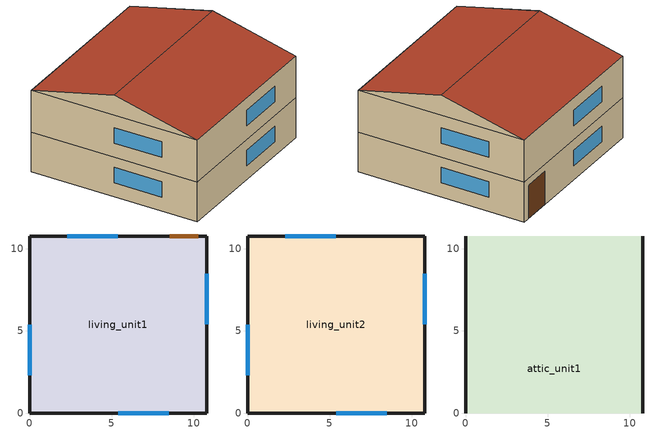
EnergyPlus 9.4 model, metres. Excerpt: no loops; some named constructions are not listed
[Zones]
living_unit1
 floor ground (Interior Floor): 0,0 0,10.77 10.77,10.77 10.77,0 z0.12
 wall outside (Exterior Wall): 0,0 10.77,0 10.77,10.77 0,10.77 0,0 z0.12:2.7
 window (Exterior Window): 5.4,0 8.46,0 / 5.37,10.77 2.31,10.77 / 10.77,5.4 10.77,8.46 / 0,5.37 0,2.31 z1.04:2.04
 door (Exterior Door): 10.27,10.77 8.53,10.77 z0.12:2.26
 ceiling adiabatic (Interior Ceiling): 0,10.77 0,0 10.77,0 10.77,10.77 z2.7
living_unit2
 floor adiabatic (Interior Floor): 0,0 0,10.77 10.77,10.77 10.77,0 z2.7
 wall outside (Exterior Wall): 0,0 10.77,0 10.77,10.77 0,10.77 0,0 z2.7:5.4
 window (Exterior Window): 5.4,0 8.46,0 / 5.37,10.77 2.31,10.77 / 10.77,5.4 10.77,8.46 / 0,5.37 0,2.31 z3.61:4.61
 ceiling to attic_unit1 (attic floor): 0,0 10.77,0 10.77,10.77 0,10.77 z5.4
attic_unit1
 wall outside (Gable_end): 10.77,0,5.4 10.77,10.77,5.4 10.77,5.39,6.7; 0,10.77,5.4 0,0,5.4 0,5.39,6.7
 roof outside (Exterior Roof): 0,0,5.4 10.77,0,5.4 10.77,5.39,6.7 0,5.39,6.7; 10.77,10.77,5.4 0,10.77,5.4 0,5.39,6.7 10.77,5.39,6.7
[Schedule:Day:List]
Week1Day4CooktopSch; Week10Day3CooktopSch; Week33Day6CooktopSch: No, 15, 0, 0, 0, 0, 0, 0, 0, 0, 0, 0, 0, 0, 0, 0, 0, 0, 0, 0, 0, 0, 0, 0, 0, 0, 0, 0, 1, 0, 0, 0, 0, 0, 0, 0, 0, 0, 0, 0, 0, 0, 0, 0, 0, 0, 0, 0, 0, 0, 0, 0, 0, 0, 0, 0, 0, 0, 0, 0, 0, 0, 0, 0, 0, 0, 0, 0, 0, 0, 0, 0, 0, 0, 0, 0, 0, 0, 0, 0, 0, 0, 0, 0, 0, 0, 0, 0, 0, 0, 0, 0, 0, 0, 0, 0, 0, 0
Week1Day5CooktopSch: No, 15, 0, 0, 0, 0, 0, 0, 0, 0, 0, 0, 0, 0, 0, 0, 0, 0, 0, 0, 0, 0, 0, 0, 0, 0, 0, 0, 0, 0, 0, 0, 0, 0, 1, 0, 0, 0, 0, 0, 0, 0, 0, 0, 0, 0, 0, 0, 0, 0, 0, 0, 0, 0, 0, 0, 0, 0, 0, 0, 0, 0, 0, 0, 0, 0, 0, 0, 0, 0, 0, 0, 0, 0, 0, 0, 0, 0, 0, 0, 0, 0, 0, 0, 0, 0, 0, 0, 0, 0, 0, 0, 0, 0, 0, 0, 0, 0
Week1Day6CooktopSch: No, 15, 0, 0, 0, 0, 0, 0, 0, 0, 0, 0, 0, 0, 0, 0, 0, 0, 0, 0, 0, 0, 0, 0, 0, 0, 0, 0, 0, 0, 0, 0, 1, 0, 0, 0, 1, 0, 0, 0, 0, 0, 0, 0, 0, 0, 0, 0, 0, 0, 0, 0, 0, 0, 0, 0, 0, 0, 0, 0, 0, 0, 0, 0, 0, 0, 0, 0, 0, 0, 0, 0, 0, 0, 0, 0, 0, 0, 0, 1, 1, 0, 0, 0, 0, 0, 0, 0, 0, 0, 0, 0, 0, 0, 0, 0, 0, 0
Week2Day1CooktopSch; Week24Day5CooktopSch: No, 15, 0, 0, 0, 0, 0, 0, 0, 0, 0, 0, 0, 0, 0, 0, 0, 0, 0, 0, 0, 0, 0, 0, 0, 0, 0, 0, 0, 0, 0, 0, 0, 0, 0, 0, 0, 0, 0, 0, 0, 0, 0, 0, 0, 0, 0, 0, 0, 0, 0, 0, 0, 0, 0, 0, 0, 0, 0, 0, 1, 0, 0, 0, 0, 0, 0, 0, 0, 0, 0, 0, 0, 0, 0, 0, 0, 0, 0, 0, 0, 0, 0, 0, 0, 0, 0, 0, 0, 0, 0, 0, 0, 0, 0, 0, 0, 0
Week2Day2CooktopSch; Week18Day4CooktopSch; Week20Day2CooktopSch; Week24Day2CooktopSch; Week35Day2CooktopSch: No, 15, 0, 0, 0, 0, 0, 0, 0, 0, 0, 0, 0, 0, 0, 0, 0, 0, 0, 0, 0, 0, 0, 0, 0, 0, 0, 0, 0, 0, 1, 0, 0, 0, 0, 0, 0, 0, 0, 0, 0, 0, 0, 0, 0, 0, 0, 0, 0, 0, 0, 0, 0, 0, 0, 0, 0, 0, 0, 0, 0, 0, 0, 0, 0, 0, 0, 0, 0, 0, 0, 0, 0, 0, 0, 0, 0, 0, 0, 0, 0, 0, 0, 0, 0, 0, 0, 0, 0, 0, 0, 0, 0, 0, 0, 0, 0, 0
Week2Day3CooktopSch: No, 15, 0, 0, 0, 0, 0, 0, 0, 0, 0, 0, 0, 0, 0, 0, 0, 0, 0, 0, 0, 0, 0, 0, 0, 0, 0, 0, 0, 0, 0, 0, 0, 0, 0, 0, 0, 0, 0, 0, 0, 0, 0, 0, 0, 0, 0, 0, 0, 0, 0, 0, 0, 1, 0, 0, 0, 0, 0, 0, 0, 0, 0, 0, 0, 0, 0, 0, 0, 0, 0, 0, 0, 0, 0, 0, 0, 0, 0, 0, 0, 0, 0, 0, 0, 0, 0, 0, 0, 0, 0, 0, 0, 0, 0, 0, 0, 0
Week2Day4CooktopSch: No, 15, 0, 0, 0, 0, 0, 0, 0, 0, 0, 0, 0, 0, 0, 0, 0, 0, 0, 0, 0, 0, 0, 0, 0, 0, 0, 0, 0, 0, 0, 0, 0, 0, 0, 0, 0, 0, 0, 0, 0, 0, 0, 0, 0, 0, 0, 0, 0, 0, 0, 0, 1, 0, 0, 0, 0, 0, 0, 0, 0, 0, 0, 0, 0, 0, 0, 0, 1, 0, 1, 1, 0, 0, 0, 0, 0, 0, 0, 0, 0, 0, 0, 0, 0, 0, 0, 0, 0, 0, 0, 0, 0, 0, 0, 0, 0, 0
Week2Day5CooktopSch: No, 15, 0, 0, 0, 0, 0, 0, 0, 0, 0, 0, 0, 0, 0, 0, 0, 0, 0, 0, 0, 0, 0, 0, 0, 0, 0, 0, 1, 0, 0, 0, 1, 0, 0, 0, 0, 0, 0, 0, 0, 0, 0, 0, 0, 0, 0, 0, 0, 0, 0, 0, 0, 0, 0, 0, 0, 0, 0, 0, 0, 0, 0, 0, 0, 0, 0, 0, 0, 0, 0, 0, 0, 0, 0, 0, 0, 0, 0, 0, 0, 0, 0, 0, 0, 0, 0, 0, 0, 0, 0, 0, 0, 0, 0, 0, 0, 0
Week3Day3CooktopSch; Week17Day3CooktopSch: No, 15, 0, 0, 0, 0, 0, 0, 0, 0, 0, 0, 0, 0, 0, 0, 0, 0, 0, 0, 0, 0, 0, 0, 0, 0, 0, 0, 0, 0, 0, 0, 0, 0, 0, 0, 0, 0, 0, 0, 0, 0, 0, 0, 0, 0, 0, 0, 0, 0, 0, 0, 0, 0, 0, 0, 0, 0, 0, 0, 0, 0, 0, 0, 0, 1, 0, 0, 0, 0, 0, 0, 0, 0, 0, 0, 0, 0, 0, 0, 0, 0, 0, 0, 0, 0, 0, 0, 0, 0, 0, 0, 0, 0, 0, 0, 0, 0
Week4Day1CooktopSch; Week7Day0CooktopSch; Week8Day3CooktopSch; Week15Day4CooktopSch; Week21Day0CooktopSch; Week23Day0CooktopSch: No, 15, 0, 0, 0, 0, 0, 0, 0, 0, 0, 0, 0, 0, 0, 0, 0, 0, 0, 0, 0, 0, 0, 0, 0, 0, 0, 0, 0, 0, 0, 0, 0, 0, 0, 0, 0, 0, 0, 0, 0, 0, 0, 0, 0, 0, 0, 0, 0, 0, 0, 0, 0, 0, 0, 0, 0, 0, 0, 0, 0, 0, 0, 0, 0, 0, 0, 0, 0, 0, 0, 0, 0, 0, 0, 0, 1, 1, 0, 0, 0, 0, 0, 0, 0, 0, 0, 0, 0, 0, 0, 0, 0, 0, 0, 0, 0, 0
Week4Day2CooktopSch; Week9Day6CooktopSch; Week26Day1CooktopSch: No, 15, 0, 0, 0, 0, 0, 0, 0, 0, 0, 0, 0, 0, 0, 0, 0, 0, 0, 0, 0, 0, 0, 0, 0, 0, 0, 0, 0, 0, 0, 0, 0, 0, 0, 0, 0, 0, 0, 0, 0, 0, 0, 0, 0, 0, 0, 0, 0, 0, 0, 0, 0, 0, 0, 0, 0, 0, 0, 0, 0, 0, 0, 0, 0, 0, 0, 0, 0, 0, 0, 0, 1, 1, 0, 0, 0, 0, 0, 0, 0, 0, 0, 0, 0, 0, 0, 0, 0, 0, 0, 0, 0, 0, 0, 0, 0, 0
Week4Day3CooktopSch: No, 15, 0, 0, 0, 0, 0, 0, 0, 0, 0, 0, 0, 0, 0, 0, 0, 0, 0, 0, 0, 0, 0, 0, 0, 0, 0, 0, 0, 0, 0, 0, 0, 0, 0, 0, 0, 0, 0, 0, 0, 0, 0, 0, 0, 0, 0, 0, 0, 0, 0, 0, 0, 0, 0, 0, 1, 0, 0, 0, 0, 0, 0, 0, 0, 0, 0, 0, 0, 0, 0, 0, 0, 0, 0, 0, 0, 0, 0, 0, 0, 0, 0, 0, 0, 0, 0, 0, 0, 0, 0, 0, 0, 0, 0, 0, 0, 0
Week4Day4CooktopSch: No, 15, 0, 0, 0, 0, 0, 0, 0, 0, 0, 0, 0, 0, 0, 0, 0, 0, 0, 0, 0, 0, 0, 0, 0, 0, 0, 0, 0, 0, 0, 0, 0, 0, 0, 0, 0, 0, 0, 0, 0, 0, 0, 0, 0, 0, 0, 0, 0, 0, 0, 0, 0, 1, 0, 0, 0, 0, 0, 0, 0, 0, 0, 0, 0, 0, 0, 0, 0, 0, 0, 0, 0, 0, 0, 0, 1, 1, 0, 0, 0, 0, 0, 0, 0, 0, 0, 0, 0, 0, 0, 0, 0, 0, 0, 0, 0, 0
Week4Day6CooktopSch: No, 15, 0, 0, 0, 0, 0, 0, 0, 0, 0, 0, 0, 0, 0, 0, 0, 0, 0, 0, 0, 0, 0, 0, 0, 0, 1, 0, 0, 0, 1, 0, 0, 0, 0, 0, 0, 0, 0, 0, 0, 0, 0, 0, 0, 0, 0, 0, 0, 0, 0, 0, 0, 0, 0, 0, 0, 0, 0, 0, 0, 0, 0, 0, 0, 0, 0, 0, 0, 0, 0, 0, 0, 0, 0, 0, 0, 0, 0, 0, 0, 0, 0, 0, 0, 0, 0, 0, 0, 0, 0, 0, 0, 0, 0, 0, 0, 0
Week5Day0CooktopSch; Week7Day3CooktopSch; Week12Day1CooktopSch; Week17Day0CooktopSch: No, 15, 0, 0, 0, 0, 0, 0, 0, 0, 0, 0, 0, 0, 0, 0, 0, 0, 0, 0, 0, 0, 0, 0, 0, 0, 0, 0, 0, 0, 0, 0, 0, 0, 0, 0, 0, 0, 0, 0, 0, 0, 0, 0, 0, 0, 0, 0, 0, 0, 0, 0, 0, 0, 0, 0, 0, 0, 0, 0, 0, 0, 0, 0, 0, 0, 0, 0, 0, 0, 1, 1, 0, 0, 0, 0, 0, 0, 0, 0, 0, 0, 0, 0, 0, 0, 0, 0, 0, 0, 0, 0, 0, 0, 0, 0, 0, 0
Week5Day1CooktopSch: No, 15, 1, 1, 0, 0, 0, 0, 0, 0, 0, 0, 0, 0, 0, 0, 0, 0, 0, 0, 0, 0, 0, 0, 0, 0, 0, 0, 0, 0, 0, 0, 0, 0, 0, 0, 0, 0, 0, 0, 0, 0, 0, 0, 0, 0, 0, 0, 0, 0, 0, 0, 0, 0, 0, 0, 0, 0, 0, 0, 0, 0, 0, 0, 0, 0, 1, 0, 0, 0, 0, 0, 0, 0, 0, 0, 0, 0, 0, 0, 0, 0, 0, 0, 0, 0, 0, 0, 0, 0, 0, 0, 0, 0, 0, 0, 0, 0
Week5Day2CooktopSch: No, 15, 0, 0, 0, 0, 0, 0, 0, 0, 0, 0, 0, 0, 0, 0, 0, 0, 0, 0, 0, 0, 0, 0, 0, 0, 0, 1, 0, 0, 0, 0, 0, 0, 0, 0, 0, 0, 0, 0, 0, 0, 0, 0, 0, 0, 0, 0, 0, 0, 0, 0, 1, 0, 0, 0, 0, 0, 0, 0, 0, 0, 0, 0, 0, 0, 0, 0, 0, 0, 0, 0, 0, 0, 0, 0, 0, 0, 1, 1, 0, 0, 0, 0, 0, 0, 0, 0, 0, 0, 0, 0, 0, 0, 0, 0, 0, 0
Week5Day3CooktopSch: No, 15, 0, 0, 0, 0, 0, 0, 0, 0, 0, 0, 0, 0, 0, 0, 0, 0, 0, 0, 0, 0, 0, 0, 0, 0, 0, 0, 0, 0, 0, 0, 0, 0, 0, 0, 0, 0, 0, 0, 0, 0, 0, 0, 0, 0, 0, 0, 0, 0, 0, 0, 0, 1, 0, 0, 1, 0, 0, 0, 0, 0, 0, 0, 0, 0, 1, 0, 0, 0, 0, 0, 0, 0, 0, 0, 0, 0, 1, 1, 0, 0, 0, 0, 0, 0, 0, 0, 0, 0, 0, 0, 0, 0, 0, 0, 0, 0
Week5Day4CooktopSch: No, 15, 0, 0, 0, 0, 0, 0, 0, 0, 0, 0, 0, 0, 0, 0, 0, 0, 0, 0, 0, 0, 0, 0, 0, 0, 0, 0, 0, 0, 1, 0, 0, 0, 0, 0, 0, 0, 0, 0, 0, 0, 0, 0, 0, 0, 0, 0, 0, 0, 0, 0, 0, 0, 0, 0, 0, 0, 0, 0, 0, 0, 0, 0, 1, 0, 0, 0, 0, 0, 0, 0, 0, 1, 1, 0, 0, 0, 0, 0, 0, 0, 0, 0, 0, 0, 0, 0, 0, 0, 0, 0, 0, 0, 0, 0, 0, 0
Week5Day5CooktopSch: No, 15, 0, 0, 0, 0, 0, 0, 0, 0, 0, 0, 0, 0, 0, 0, 0, 0, 0, 0, 0, 0, 0, 0, 0, 0, 0, 0, 0, 0, 0, 0, 0, 0, 0, 0, 0, 0, 0, 0, 0, 0, 0, 0, 0, 0, 0, 0, 0, 0, 0, 0, 0, 0, 0, 0, 0, 0, 0, 0, 0, 0, 0, 0, 0, 0, 1, 0, 0, 0, 0, 0, 1, 1, 0, 0, 0, 0, 0, 0, 0, 0, 0, 0, 0, 0, 0, 0, 0, 0, 0, 0, 0, 0, 0, 0, 0, 0
Week5Day6CooktopSch: No, 15, 0, 0, 0, 0, 0, 0, 0, 0, 0, 0, 0, 0, 0, 0, 0, 0, 0, 0, 0, 0, 0, 0, 0, 0, 0, 0, 0, 0, 0, 0, 0, 0, 0, 0, 1, 0, 0, 0, 0, 0, 0, 0, 0, 0, 0, 0, 0, 0, 0, 0, 0, 0, 0, 0, 0, 0, 0, 0, 0, 0, 0, 0, 0, 0, 0, 0, 0, 0, 0, 0, 1, 1, 0, 0, 0, 0, 0, 0, 0, 0, 0, 0, 0, 0, 0, 0, 0, 0, 0, 0, 0, 0, 0, 0, 0, 0
Week6Day1CooktopSch; Week30Day5CooktopSch: No, 15, 0, 0, 0, 0, 0, 0, 0, 0, 0, 0, 0, 0, 0, 0, 0, 0, 0, 0, 0, 0, 0, 0, 0, 0, 0, 0, 0, 0, 0, 0, 0, 0, 0, 0, 0, 0, 0, 0, 0, 0, 0, 0, 0, 1, 0, 0, 0, 0, 0, 0, 0, 0, 0, 0, 0, 0, 0, 0, 0, 0, 0, 0, 0, 0, 0, 0, 0, 0, 0, 0, 0, 0, 0, 0, 0, 0, 0, 0, 0, 0, 0, 0, 0, 0, 0, 0, 0, 0, 0, 0, 0, 0, 0, 0, 0, 0
Week6Day2CooktopSch: No, 15, 0, 0, 0, 0, 0, 0, 0, 0, 0, 0, 0, 0, 0, 0, 0, 0, 0, 0, 0, 0, 0, 0, 0, 0, 0, 1, 0, 0, 0, 0, 0, 0, 1, 0, 0, 0, 0, 0, 0, 0, 0, 0, 0, 0, 0, 0, 0, 0, 0, 0, 0, 0, 0, 0, 0, 0, 0, 0, 0, 0, 0, 0, 0, 0, 0, 0, 0, 0, 1, 1, 0, 0, 0, 0, 0, 0, 0, 0, 0, 0, 0, 0, 0, 0, 0, 0, 0, 0, 0, 0, 0, 0, 0, 0, 0, 0
Week6Day3CooktopSch; Week6Day6CooktopSch; Week17Day5CooktopSch; Week17Day6CooktopSch; Week33Day2CooktopSch: No, 15, 0, 0, 0, 0, 0, 0, 0, 0, 0, 0, 0, 0, 0, 0, 0, 0, 0, 0, 0, 0, 0, 0, 0, 0, 0, 0, 0, 0, 0, 0, 0, 0, 0, 0, 0, 0, 0, 0, 0, 0, 0, 0, 0, 0, 0, 0, 0, 0, 0, 0, 0, 0, 0, 0, 0, 0, 0, 0, 0, 0, 0, 0, 0, 0, 0, 0, 0, 1, 0, 0, 0, 0, 0, 0, 0, 0, 0, 0, 0, 0, 0, 0, 0, 0, 0, 0, 0, 0, 0, 0, 0, 0, 0, 0, 0, 0
Week6Day4CooktopSch: No, 15, 0, 0, 0, 0, 0, 0, 0, 0, 0, 0, 0, 0, 0, 0, 0, 0, 0, 0, 0, 0, 0, 0, 0, 0, 0, 0, 0, 0, 0, 0, 0, 0, 0, 0, 0, 0, 0, 0, 0, 0, 0, 0, 0, 0, 0, 0, 0, 0, 0, 0, 0, 0, 0, 0, 0, 0, 0, 0, 0, 0, 0, 0, 0, 0, 0, 0, 0, 0, 0, 0, 0, 0, 0, 0, 0, 0, 0, 0, 0, 0, 0, 0, 1, 1, 0, 0, 0, 0, 0, 0, 0, 0, 0, 0, 0, 0
Week7Day2CooktopSch: No, 15, 0, 0, 0, 0, 0, 0, 0, 0, 0, 0, 0, 0, 0, 0, 0, 0, 0, 0, 0, 0, 0, 0, 0, 0, 0, 0, 0, 0, 1, 0, 0, 0, 0, 0, 0, 0, 0, 0, 0, 0, 0, 0, 0, 0, 0, 0, 0, 0, 0, 0, 0, 0, 0, 0, 0, 0, 0, 0, 0, 0, 0, 0, 0, 0, 1, 0, 0, 0, 0, 0, 0, 0, 0, 1, 1, 0, 0, 0, 0, 0, 0, 0, 0, 0, 0, 0, 0, 0, 0, 0, 0, 0, 0, 0, 0, 0
Week7Day4CooktopSch: No, 15, 0, 0, 0, 0, 0, 0, 0, 0, 0, 0, 0, 0, 0, 0, 0, 0, 0, 0, 0, 0, 0, 0, 0, 0, 0, 0, 0, 0, 0, 0, 0, 0, 0, 0, 0, 0, 0, 0, 0, 0, 0, 0, 0, 0, 0, 0, 0, 0, 0, 0, 0, 1, 0, 0, 0, 0, 0, 0, 0, 0, 0, 0, 0, 0, 1, 0, 0, 0, 0, 0, 0, 0, 0, 0, 0, 0, 0, 0, 0, 0, 0, 0, 0, 0, 0, 0, 0, 0, 0, 0, 0, 0, 0, 0, 0, 0
Week8Day2CooktopSch; Week11Day0CooktopSch; Week15Day6CooktopSch; Week28Day1CooktopSch; Week31Day0CooktopSch: No, 15, 0, 0, 0, 0, 0, 0, 0, 0, 0, 0, 0, 0, 0, 0, 0, 0, 0, 0, 0, 0, 0, 0, 0, 0, 0, 0, 0, 0, 0, 0, 0, 0, 0, 0, 0, 0, 0, 0, 0, 0, 0, 0, 0, 0, 0, 0, 0, 0, 0, 0, 0, 0, 0, 0, 0, 0, 0, 0, 0, 0, 0, 0, 0, 0, 0, 0, 1, 0, 0, 0, 0, 0, 0, 0, 0, 0, 0, 0, 0, 0, 0, 0, 0, 0, 0, 0, 0, 0, 0, 0, 0, 0, 0, 0, 0, 0
Week8Day5CooktopSch: No, 15, 0, 0, 0, 0, 0, 0, 0, 0, 0, 0, 0, 0, 0, 0, 0, 0, 0, 0, 0, 0, 0, 0, 0, 0, 0, 1, 1, 0, 0, 0, 0, 0, 0, 0, 0, 0, 0, 0, 0, 0, 0, 0, 0, 1, 0, 0, 0, 0, 0, 0, 0, 0, 0, 0, 0, 0, 0, 0, 0, 0, 0, 0, 0, 0, 0, 0, 0, 0, 0, 0, 0, 0, 0, 0, 0, 0, 0, 0, 0, 0, 0, 0, 0, 0, 0, 0, 0, 0, 0, 0, 0, 0, 0, 0, 0, 0
Week9Day2CooktopSch; Week21Day1CooktopSch; Week32Day1CooktopSch: No, 15, 0, 0, 0, 0, 0, 0, 0, 0, 0, 0, 0, 0, 0, 0, 0, 0, 0, 0, 0, 0, 0, 0, 0, 0, 0, 0, 0, 0, 0, 0, 0, 0, 0, 0, 0, 0, 0, 0, 0, 0, 0, 0, 0, 0, 0, 0, 0, 0, 0, 0, 1, 0, 0, 0, 0, 0, 0, 0, 0, 0, 0, 0, 0, 0, 0, 0, 0, 0, 0, 0, 0, 0, 0, 0, 0, 0, 0, 0, 0, 0, 0, 0, 0, 0, 0, 0, 0, 0, 0, 0, 0, 0, 0, 0, 0, 0
Week9Day5CooktopSch; Week32Day5CooktopSch: No, 15, 0, 0, 0, 0, 0, 0, 0, 0, 0, 0, 0, 0, 0, 0, 0, 0, 0, 0, 0, 0, 0, 0, 0, 0, 0, 0, 0, 0, 0, 0, 0, 0, 0, 0, 0, 0, 0, 0, 0, 0, 0, 0, 0, 0, 0, 1, 0, 0, 0, 0, 0, 0, 0, 0, 0, 0, 0, 0, 0, 0, 0, 0, 0, 0, 0, 0, 0, 0, 0, 0, 0, 0, 0, 0, 0, 0, 0, 0, 0, 0, 0, 0, 0, 0, 0, 0, 0, 0, 0, 0, 0, 0, 0, 0, 0, 0
Week10Day0CooktopSch: No, 15, 0, 0, 0, 0, 0, 0, 0, 0, 0, 0, 0, 0, 0, 0, 0, 0, 0, 0, 0, 0, 0, 0, 0, 0, 1, 0, 0, 0, 0, 0, 0, 0, 0, 0, 0, 0, 0, 0, 0, 0, 0, 0, 0, 0, 0, 0, 0, 0, 0, 1, 0, 0, 0, 0, 0, 0, 0, 0, 0, 0, 0, 0, 0, 0, 0, 0, 0, 0, 0, 0, 1, 1, 0, 0, 0, 0, 0, 0, 0, 1, 1, 0, 0, 0, 0, 0, 0, 0, 0, 0, 0, 0, 0, 0, 0, 0
Week10Day1CooktopSch: No, 15, 0, 0, 0, 0, 0, 0, 0, 0, 0, 0, 0, 0, 0, 0, 0, 0, 0, 0, 0, 0, 0, 0, 0, 0, 0, 0, 0, 0, 0, 0, 0, 0, 0, 0, 0, 0, 0, 0, 0, 0, 0, 0, 0, 0, 0, 0, 0, 0, 0, 0, 0, 0, 0, 0, 0, 0, 0, 0, 0, 0, 0, 0, 1, 0, 0, 0, 0, 0, 0, 0, 0, 0, 0, 0, 0, 0, 0, 0, 0, 0, 0, 0, 0, 0, 0, 0, 0, 0, 0, 0, 0, 0, 0, 0, 0, 0
Week10Day4CooktopSch; Week11Day3CooktopSch; Week12Day3CooktopSch; Week20Day6CooktopSch; Week34Day3CooktopSch: No, 15, 0, 0, 0, 0, 0, 0, 0, 0, 0, 0, 0, 0, 0, 0, 0, 0, 0, 0, 0, 0, 0, 0, 0, 0, 0, 0, 0, 0, 0, 0, 0, 0, 0, 0, 0, 0, 0, 0, 0, 0, 0, 0, 0, 0, 0, 0, 0, 0, 0, 0, 0, 0, 0, 0, 0, 0, 0, 0, 0, 0, 0, 0, 0, 0, 0, 1, 0, 0, 0, 0, 0, 0, 0, 0, 0, 0, 0, 0, 0, 0, 0, 0, 0, 0, 0, 0, 0, 0, 0, 0, 0, 0, 0, 0, 0, 0
Week10Day6CooktopSch: No, 15, 0, 0, 0, 0, 0, 0, 0, 0, 0, 0, 0, 0, 0, 0, 0, 0, 0, 0, 0, 0, 0, 0, 0, 0, 0, 0, 0, 0, 1, 0, 0, 0, 0, 0, 0, 0, 0, 0, 0, 0, 0, 0, 0, 0, 1, 0, 0, 0, 0, 0, 0, 0, 0, 0, 0, 0, 0, 0, 0, 0, 0, 0, 0, 0, 0, 0, 0, 0, 0, 0, 0, 0, 0, 0, 0, 0, 0, 0, 0, 0, 1, 1, 0, 0, 0, 0, 0, 0, 0, 0, 0, 0, 0, 0, 0, 0
Week11Day2CooktopSch; Week34Day6CooktopSch: No, 15, 0, 0, 0, 0, 0, 0, 0, 0, 0, 0, 0, 0, 0, 0, 0, 0, 0, 0, 0, 0, 0, 0, 0, 0, 0, 0, 0, 0, 0, 0, 0, 0, 1, 0, 0, 0, 0, 0, 0, 0, 0, 0, 0, 0, 0, 0, 0, 0, 0, 0, 0, 0, 0, 0, 0, 0, 0, 0, 0, 0, 0, 0, 0, 0, 0, 0, 0, 0, 0, 0, 0, 0, 0, 0, 0, 0, 0, 1, 1, 0, 0, 0, 0, 0, 0, 0, 0, 0, 0, 0, 0, 0, 0, 0, 0, 0
Week11Day4CooktopSch: No, 15, 0, 0, 0, 0, 0, 0, 0, 0, 0, 0, 0, 0, 0, 0, 0, 0, 0, 0, 0, 0, 0, 0, 0, 0, 0, 0, 0, 0, 0, 0, 0, 0, 0, 0, 0, 0, 0, 0, 0, 0, 0, 0, 0, 0, 0, 0, 0, 1, 0, 0, 0, 0, 0, 0, 0, 0, 0, 0, 0, 0, 0, 0, 0, 0, 0, 0, 1, 0, 0, 0, 0, 0, 1, 1, 1, 1, 0, 0, 0, 0, 0, 0, 1, 1, 0, 0, 0, 0, 0, 0, 0, 0, 0, 0, 0, 0
Week11Day5CooktopSch: No, 15, 0, 0, 0, 0, 0, 0, 0, 0, 0, 0, 0, 0, 0, 0, 0, 0, 0, 0, 0, 0, 0, 0, 0, 0, 0, 0, 0, 0, 0, 0, 0, 0, 0, 0, 0, 0, 0, 0, 0, 0, 0, 0, 0, 0, 0, 0, 0, 0, 0, 0, 0, 0, 0, 0, 0, 0, 0, 0, 0, 0, 0, 0, 0, 0, 0, 0, 1, 0, 0, 0, 1, 1, 0, 0, 0, 0, 0, 0, 0, 0, 0, 0, 0, 0, 0, 0, 0, 0, 0, 0, 0, 0, 0, 0, 0, 0
Week11Day6CooktopSch; Week20Day4CooktopSch: No, 15, 0, 0, 0, 0, 0, 0, 0, 0, 0, 0, 0, 0, 0, 0, 0, 0, 0, 0, 0, 0, 0, 0, 0, 0, 0, 0, 0, 0, 0, 0, 0, 0, 0, 0, 0, 0, 0, 0, 0, 0, 0, 0, 0, 0, 0, 0, 0, 0, 0, 0, 0, 0, 0, 0, 0, 0, 0, 0, 0, 0, 0, 0, 0, 0, 0, 0, 0, 0, 0, 0, 0, 0, 0, 1, 1, 0, 0, 0, 0, 0, 0, 0, 0, 0, 0, 0, 0, 0, 0, 0, 0, 0, 0, 0, 0, 0
Week12Day2CooktopSch; Week18Day6CooktopSch; Week22Day3CooktopSch: No, 15, 0, 0, 0, 0, 0, 0, 0, 0, 0, 0, 0, 0, 0, 0, 0, 0, 0, 0, 0, 0, 0, 0, 0, 0, 0, 0, 0, 0, 0, 0, 0, 0, 0, 0, 0, 0, 0, 0, 0, 0, 0, 0, 0, 0, 0, 0, 0, 0, 0, 0, 0, 0, 0, 0, 0, 0, 0, 0, 0, 0, 0, 0, 0, 0, 0, 0, 0, 0, 0, 0, 0, 0, 1, 1, 0, 0, 0, 0, 0, 0, 0, 0, 0, 0, 0, 0, 0, 0, 0, 0, 0, 0, 0, 0, 0, 0
Week12Day4CooktopSch; Week25Day4CooktopSch; Week27Day5CooktopSch: No, 15, 0, 0, 0, 0, 0, 0, 0, 0, 0, 0, 0, 0, 0, 0, 0, 0, 0, 0, 0, 0, 0, 0, 0, 0, 0, 1, 0, 0, 0, 0, 0, 0, 0, 0, 0, 0, 0, 0, 0, 0, 0, 0, 0, 0, 0, 0, 0, 0, 0, 0, 0, 0, 0, 0, 0, 0, 0, 0, 0, 0, 0, 0, 0, 0, 0, 0, 0, 0, 0, 0, 0, 0, 0, 0, 0, 0, 0, 0, 0, 0, 0, 0, 0, 0, 0, 0, 0, 0, 0, 0, 0, 0, 0, 0, 0, 0
Week12Day5CooktopSch: No, 15, 0, 0, 0, 0, 0, 0, 0, 0, 0, 0, 0, 0, 0, 0, 0, 0, 0, 0, 0, 0, 0, 0, 0, 0, 0, 0, 0, 0, 0, 0, 0, 0, 0, 0, 0, 0, 0, 0, 0, 0, 0, 0, 0, 0, 0, 0, 0, 0, 1, 0, 0, 0, 0, 0, 0, 0, 0, 0, 0, 0, 0, 0, 0, 0, 0, 0, 0, 0, 0, 0, 0, 0, 0, 0, 0, 0, 0, 0, 0, 0, 0, 0, 0, 0, 0, 0, 0, 0, 0, 0, 0, 0, 0, 0, 0, 0
Week13Day0CooktopSch: No, 15, 0, 0, 0, 0, 0, 0, 0, 0, 0, 0, 0, 0, 0, 0, 0, 0, 0, 0, 0, 0, 0, 0, 0, 0, 0, 0, 0, 0, 0, 0, 0, 0, 0, 0, 0, 0, 0, 0, 0, 0, 0, 0, 1, 0, 0, 0, 0, 0, 0, 0, 0, 0, 0, 0, 0, 0, 0, 0, 0, 0, 0, 0, 0, 0, 0, 0, 1, 0, 0, 0, 0, 0, 0, 0, 0, 0, 0, 0, 0, 0, 0, 0, 0, 0, 0, 0, 0, 0, 0, 0, 0, 0, 0, 0, 0, 0
Week13Day1CooktopSch: No, 15, 0, 0, 0, 0, 0, 0, 0, 0, 0, 0, 0, 0, 0, 0, 0, 0, 0, 0, 0, 0, 0, 1, 0, 0, 0, 0, 0, 0, 0, 0, 0, 0, 0, 0, 0, 0, 0, 0, 0, 0, 0, 0, 0, 0, 0, 0, 0, 0, 0, 0, 1, 0, 0, 0, 0, 0, 0, 0, 0, 0, 0, 0, 0, 0, 0, 0, 0, 0, 0, 1, 1, 0, 0, 0, 0, 1, 1, 0, 0, 0, 0, 0, 0, 0, 0, 0, 0, 0, 0, 0, 0, 0, 0, 0, 0, 0
Week13Day2CooktopSch: No, 15, 0, 0, 0, 0, 0, 0, 0, 0, 0, 0, 0, 0, 0, 0, 0, 0, 0, 0, 0, 0, 0, 0, 0, 0, 0, 0, 1, 0, 0, 0, 0, 0, 0, 0, 0, 0, 0, 0, 0, 0, 0, 0, 0, 0, 0, 0, 0, 0, 0, 0, 0, 0, 0, 0, 0, 0, 0, 0, 0, 0, 0, 0, 0, 0, 0, 0, 0, 0, 0, 0, 0, 0, 0, 0, 1, 1, 0, 0, 0, 0, 0, 0, 0, 0, 0, 0, 0, 0, 0, 0, 0, 0, 0, 0, 0, 0
Week13Day3CooktopSch: No, 15, 0, 0, 0, 0, 0, 0, 0, 0, 0, 0, 0, 0, 0, 0, 0, 0, 0, 0, 0, 0, 0, 0, 0, 0, 0, 0, 0, 0, 0, 0, 0, 0, 0, 0, 0, 0, 0, 0, 0, 0, 0, 0, 0, 0, 0, 0, 0, 0, 0, 0, 0, 0, 0, 0, 0, 0, 0, 0, 0, 0, 0, 0, 0, 0, 0, 0, 1, 0, 0, 0, 0, 0, 0, 0, 1, 1, 0, 0, 0, 0, 0, 0, 0, 0, 0, 0, 0, 0, 0, 0, 0, 0, 0, 0, 0, 0
Week13Day4CooktopSch: No, 15, 0, 0, 0, 0, 0, 0, 0, 0, 0, 0, 0, 0, 0, 0, 0, 0, 0, 0, 0, 0, 0, 0, 0, 0, 1, 0, 0, 0, 0, 0, 0, 0, 0, 0, 1, 0, 0, 0, 0, 0, 0, 0, 0, 0, 0, 0, 0, 0, 0, 0, 0, 0, 0, 0, 0, 0, 0, 0, 0, 0, 0, 0, 0, 0, 0, 0, 0, 0, 0, 0, 0, 0, 0, 0, 0, 0, 0, 0, 0, 0, 0, 0, 0, 0, 0, 0, 0, 0, 0, 0, 0, 0, 0, 0, 0, 0
Week14Day3CooktopSch; Week21Day6CooktopSch; Week28Day3CooktopSch: No, 15, 0, 0, 0, 0, 0, 0, 0, 0, 0, 0, 0, 0, 0, 0, 0, 0, 0, 0, 0, 0, 0, 0, 0, 0, 0, 0, 0, 0, 0, 0, 0, 0, 0, 0, 1, 0, 0, 0, 0, 0, 0, 0, 0, 0, 0, 0, 0, 0, 0, 0, 0, 0, 0, 0, 0, 0, 0, 0, 0, 0, 0, 0, 0, 0, 0, 0, 0, 0, 0, 0, 0, 0, 0, 0, 0, 0, 0, 0, 0, 0, 0, 0, 0, 0, 0, 0, 0, 0, 0, 0, 0, 0, 0, 0, 0, 0
Week15Day0CooktopSch; Week26Day4CooktopSch: No, 15, 0, 0, 0, 0, 0, 0, 0, 0, 0, 0, 0, 0, 0, 0, 0, 0, 0, 0, 0, 0, 0, 0, 0, 0, 0, 0, 0, 0, 0, 0, 0, 0, 0, 0, 0, 0, 1, 0, 0, 0, 0, 0, 0, 0, 0, 0, 0, 0, 0, 0, 0, 0, 0, 0, 0, 0, 0, 0, 0, 0, 0, 0, 0, 0, 0, 0, 0, 0, 0, 0, 0, 0, 0, 0, 0, 0, 0, 0, 0, 0, 0, 0, 0, 0, 0, 0, 0, 0, 0, 0, 0, 0, 0, 0, 0, 0
Week15Day1CooktopSch: No, 15, 0, 0, 0, 0, 0, 0, 0, 0, 0, 0, 0, 0, 0, 0, 0, 0, 0, 0, 0, 0, 0, 0, 0, 0, 0, 0, 0, 0, 0, 0, 1, 0, 0, 0, 0, 0, 0, 0, 0, 0, 0, 0, 0, 0, 0, 0, 0, 0, 0, 0, 0, 0, 0, 0, 0, 0, 0, 0, 0, 0, 0, 0, 0, 0, 0, 0, 0, 0, 0, 0, 0, 0, 0, 0, 0, 0, 0, 0, 0, 0, 0, 0, 0, 0, 0, 0, 0, 0, 0, 0, 0, 0, 0, 0, 0, 0
Week16Day1CooktopSch: No, 15, 0, 0, 0, 0, 0, 0, 0, 0, 0, 0, 0, 0, 0, 0, 0, 0, 0, 0, 0, 0, 0, 0, 0, 0, 0, 0, 0, 0, 0, 0, 0, 0, 0, 0, 0, 0, 0, 0, 0, 0, 0, 0, 0, 0, 0, 0, 0, 0, 0, 0, 0, 0, 0, 0, 0, 0, 0, 0, 0, 0, 0, 0, 0, 0, 0, 0, 0, 0, 0, 0, 0, 0, 0, 0, 0, 0, 0, 1, 1, 0, 0, 0, 0, 0, 0, 0, 0, 0, 0, 0, 0, 0, 0, 0, 0, 0
Week16Day4CooktopSch: No, 15, 0, 0, 0, 0, 0, 0, 0, 0, 0, 0, 0, 0, 0, 0, 0, 0, 0, 0, 0, 0, 0, 0, 0, 0, 0, 0, 0, 0, 0, 0, 0, 0, 0, 0, 0, 0, 0, 0, 0, 0, 0, 0, 0, 0, 0, 0, 0, 0, 0, 1, 0, 0, 0, 0, 0, 0, 0, 0, 0, 0, 0, 0, 0, 0, 0, 0, 0, 0, 0, 0, 0, 0, 0, 0, 0, 0, 1, 1, 0, 0, 0, 0, 0, 0, 0, 0, 0, 0, 0, 0, 0, 0, 0, 0, 0, 0
Week18Day2CooktopSch: No, 15, 0, 0, 0, 0, 0, 0, 0, 0, 0, 0, 0, 0, 0, 0, 0, 0, 0, 0, 0, 0, 0, 0, 0, 0, 0, 0, 0, 0, 0, 0, 0, 0, 0, 0, 0, 0, 0, 0, 0, 0, 0, 0, 0, 0, 0, 0, 0, 0, 0, 0, 0, 0, 0, 0, 0, 0, 1, 0, 0, 0, 0, 0, 0, 0, 0, 0, 0, 0, 0, 0, 0, 1, 1, 0, 0, 0, 0, 0, 0, 0, 0, 0, 0, 0, 0, 0, 0, 0, 0, 0, 0, 0, 0, 0, 0, 0
Week18Day3CooktopSch: No, 15, 0, 0, 0, 0, 0, 0, 0, 0, 0, 0, 0, 0, 0, 0, 0, 0, 0, 0, 0, 0, 0, 0, 0, 0, 0, 0, 0, 0, 0, 0, 0, 0, 0, 0, 0, 0, 0, 0, 0, 0, 0, 0, 0, 0, 0, 0, 0, 0, 0, 1, 0, 0, 0, 0, 0, 0, 0, 0, 0, 0, 0, 0, 0, 0, 0, 0, 0, 0, 0, 0, 0, 0, 0, 0, 0, 0, 0, 0, 0, 0, 0, 0, 0, 0, 0, 0, 0, 0, 0, 0, 0, 0, 0, 0, 0, 0
Week19Day0CooktopSch: No, 15, 0, 0, 0, 0, 0, 0, 0, 0, 0, 0, 0, 0, 0, 0, 0, 0, 0, 0, 0, 0, 0, 0, 0, 0, 0, 0, 0, 0, 0, 0, 0, 0, 0, 0, 1, 0, 0, 0, 0, 0, 0, 0, 0, 0, 0, 0, 0, 0, 0, 0, 0, 0, 0, 0, 0, 0, 0, 0, 0, 0, 0, 0, 0, 0, 0, 0, 1, 0, 0, 0, 0, 0, 0, 0, 0, 0, 0, 0, 0, 0, 0, 0, 0, 0, 0, 0, 0, 0, 0, 0, 0, 0, 0, 0, 0, 0
Week19Day1CooktopSch: No, 15, 0, 0, 0, 0, 0, 0, 0, 0, 0, 0, 0, 0, 0, 0, 0, 0, 0, 0, 0, 0, 0, 0, 0, 0, 0, 0, 0, 0, 0, 1, 0, 0, 0, 0, 0, 0, 0, 0, 0, 0, 0, 0, 0, 0, 0, 0, 0, 0, 0, 0, 1, 0, 0, 0, 0, 0, 0, 0, 0, 1, 0, 0, 0, 0, 0, 0, 0, 0, 0, 0, 0, 0, 1, 1, 1, 1, 0, 0, 0, 0, 0, 0, 0, 0, 0, 0, 0, 0, 0, 0, 0, 0, 0, 0, 0, 0
Week19Day2CooktopSch: No, 15, 0, 0, 0, 0, 0, 0, 0, 0, 0, 0, 0, 0, 0, 0, 0, 0, 0, 0, 0, 0, 0, 0, 0, 0, 0, 0, 1, 0, 0, 0, 0, 0, 0, 0, 0, 0, 0, 0, 0, 0, 0, 0, 1, 0, 0, 0, 0, 0, 0, 0, 0, 0, 0, 0, 0, 0, 0, 0, 0, 0, 0, 0, 0, 0, 0, 0, 0, 0, 0, 0, 0, 0, 0, 0, 0, 0, 0, 0, 0, 0, 0, 0, 0, 0, 0, 0, 0, 0, 0, 0, 0, 0, 0, 0, 0, 0
Week19Day3CooktopSch: No, 15, 0, 0, 0, 0, 0, 0, 0, 0, 0, 0, 0, 0, 0, 0, 0, 0, 0, 0, 0, 0, 0, 0, 0, 0, 0, 0, 0, 0, 0, 0, 0, 0, 0, 0, 0, 0, 1, 0, 0, 0, 0, 0, 0, 1, 0, 0, 0, 0, 0, 0, 0, 0, 0, 0, 0, 0, 0, 0, 0, 0, 0, 0, 0, 0, 0, 0, 0, 0, 0, 0, 0, 0, 0, 0, 0, 0, 0, 0, 0, 0, 0, 0, 0, 0, 0, 0, 0, 0, 0, 0, 0, 0, 0, 0, 0, 0
Week19Day4CooktopSch: No, 15, 0, 0, 0, 0, 0, 0, 0, 0, 0, 0, 0, 0, 0, 0, 0, 0, 0, 0, 0, 0, 0, 0, 0, 0, 0, 0, 0, 0, 0, 0, 0, 0, 0, 0, 0, 0, 0, 0, 0, 0, 0, 0, 0, 0, 0, 0, 0, 0, 0, 0, 0, 0, 0, 0, 0, 0, 0, 0, 0, 0, 0, 0, 0, 0, 0, 0, 0, 0, 1, 1, 1, 1, 0, 0, 0, 0, 0, 0, 0, 0, 0, 0, 0, 0, 0, 0, 0, 0, 0, 0, 0, 0, 0, 0, 0, 0
Week19Day5CooktopSch: No, 15, 0, 0, 0, 0, 0, 0, 0, 0, 0, 0, 0, 0, 0, 0, 0, 0, 0, 0, 0, 0, 0, 0, 0, 0, 0, 0, 0, 0, 0, 0, 0, 0, 0, 0, 0, 0, 0, 0, 0, 0, 0, 0, 0, 0, 0, 0, 0, 0, 0, 0, 0, 0, 0, 0, 0, 0, 0, 0, 0, 0, 0, 0, 0, 0, 0, 0, 1, 1, 0, 0, 0, 0, 0, 0, 0, 0, 0, 0, 0, 0, 0, 0, 0, 0, 0, 0, 0, 0, 0, 0, 0, 0, 0, 0, 0, 0
Week20Day0CooktopSch; Week32Day2CooktopSch: No, 15, 0, 0, 0, 0, 0, 0, 0, 0, 0, 0, 0, 0, 0, 0, 0, 0, 0, 0, 0, 0, 0, 0, 0, 0, 0, 0, 0, 0, 0, 0, 0, 0, 0, 0, 0, 0, 0, 0, 0, 0, 0, 0, 0, 0, 0, 0, 0, 0, 0, 0, 0, 0, 0, 0, 0, 0, 0, 0, 0, 0, 0, 0, 0, 0, 0, 0, 0, 0, 0, 0, 0, 0, 0, 0, 0, 0, 1, 1, 0, 0, 0, 0, 0, 0, 0, 0, 0, 0, 0, 0, 0, 0, 0, 0, 0, 0
Week20Day3CooktopSch: No, 15, 0, 0, 0, 0, 0, 0, 0, 0, 0, 0, 0, 0, 0, 0, 0, 0, 0, 0, 0, 0, 0, 0, 0, 0, 0, 0, 0, 0, 0, 0, 0, 0, 0, 0, 0, 0, 0, 0, 0, 0, 0, 0, 0, 0, 0, 0, 0, 0, 0, 0, 0, 0, 0, 0, 0, 0, 0, 0, 0, 0, 0, 0, 0, 0, 1, 0, 0, 0, 0, 0, 0, 0, 0, 0, 0, 0, 0, 0, 0, 0, 0, 0, 0, 0, 0, 0, 0, 0, 0, 0, 0, 0, 0, 0, 0, 0
Week20Day5CooktopSch: No, 15, 0, 0, 0, 0, 0, 0, 0, 0, 0, 0, 0, 0, 0, 0, 0, 0, 0, 0, 0, 0, 0, 0, 0, 0, 0, 0, 0, 0, 0, 0, 0, 0, 0, 0, 0, 0, 0, 0, 0, 0, 0, 0, 0, 0, 0, 0, 0, 0, 1, 0, 0, 0, 0, 0, 0, 0, 0, 0, 0, 0, 0, 0, 0, 0, 0, 0, 0, 0, 0, 0, 0, 0, 0, 0, 0, 0, 0, 0, 0, 0, 1, 1, 0, 0, 0, 0, 0, 0, 0, 0, 0, 0, 0, 0, 0, 0
Week21Day3CooktopSch; Week27Day4CooktopSch: No, 15, 0, 0, 0, 0, 0, 0, 0, 0, 0, 0, 0, 0, 0, 0, 0, 0, 0, 0, 0, 0, 0, 0, 0, 0, 0, 0, 0, 0, 0, 0, 0, 0, 0, 0, 0, 0, 0, 0, 0, 0, 0, 0, 0, 0, 0, 0, 0, 0, 0, 0, 0, 0, 0, 0, 0, 0, 0, 0, 0, 0, 0, 0, 0, 0, 0, 0, 0, 0, 0, 0, 0, 1, 1, 0, 0, 0, 0, 0, 0, 0, 0, 0, 0, 0, 0, 0, 0, 0, 0, 0, 0, 0, 0, 0, 0, 0
Week21Day4CooktopSch: No, 15, 0, 0, 0, 0, 0, 0, 0, 0, 0, 0, 0, 0, 0, 0, 0, 0, 0, 0, 1, 0, 0, 0, 0, 0, 0, 0, 0, 0, 0, 0, 0, 0, 0, 0, 0, 0, 0, 0, 0, 0, 0, 0, 0, 0, 0, 0, 0, 0, 0, 0, 1, 0, 0, 0, 0, 0, 0, 0, 0, 0, 0, 0, 0, 0, 0, 0, 0, 0, 0, 0, 0, 0, 0, 0, 0, 0, 1, 1, 0, 0, 0, 0, 0, 0, 0, 0, 0, 0, 0, 0, 0, 0, 0, 0, 0, 0
Week22Day0CooktopSch: No, 15, 0, 0, 0, 0, 0, 0, 0, 0, 0, 0, 0, 0, 0, 0, 0, 0, 0, 0, 0, 0, 0, 0, 0, 0, 0, 0, 0, 0, 0, 0, 0, 0, 1, 0, 0, 0, 0, 0, 0, 0, 0, 0, 0, 0, 0, 0, 0, 0, 0, 0, 0, 0, 0, 0, 0, 0, 0, 0, 0, 0, 0, 0, 0, 0, 0, 0, 0, 0, 0, 0, 0, 0, 0, 0, 0, 0, 1, 1, 0, 0, 0, 0, 0, 0, 0, 0, 0, 0, 0, 0, 0, 0, 0, 0, 0, 0
Week22Day2CooktopSch: No, 15, 0, 0, 0, 0, 0, 0, 0, 0, 0, 0, 0, 0, 0, 0, 0, 0, 0, 0, 0, 0, 0, 0, 0, 0, 0, 0, 0, 0, 0, 0, 0, 0, 0, 0, 0, 0, 0, 0, 0, 0, 0, 0, 1, 0, 0, 0, 0, 0, 0, 0, 0, 0, 0, 0, 0, 0, 0, 0, 0, 0, 0, 0, 0, 0, 0, 0, 0, 0, 0, 0, 0, 0, 0, 0, 0, 0, 0, 0, 0, 0, 0, 0, 0, 0, 0, 0, 0, 0, 0, 0, 0, 0, 0, 0, 0, 0
Week22Day6CooktopSch; Week35Day1CooktopSch: No, 15, 0, 0, 0, 0, 0, 0, 0, 0, 0, 0, 0, 0, 0, 0, 0, 0, 0, 0, 0, 0, 0, 0, 0, 0, 1, 0, 0, 0, 0, 0, 0, 0, 0, 0, 0, 0, 0, 0, 0, 0, 0, 0, 0, 0, 0, 0, 0, 0, 0, 0, 0, 0, 0, 0, 0, 0, 0, 0, 0, 0, 0, 0, 0, 0, 0, 0, 0, 0, 0, 0, 0, 0, 0, 0, 0, 0, 0, 0, 0, 0, 0, 0, 0, 0, 0, 0, 0, 0, 0, 0, 0, 0, 0, 0, 0, 0
Week23Day1CooktopSch; Week32Day0CooktopSch: No, 15, 0, 0, 0, 0, 0, 0, 0, 0, 0, 0, 0, 0, 0, 0, 0, 0, 0, 0, 0, 0, 0, 0, 0, 0, 0, 0, 0, 0, 0, 0, 0, 0, 0, 0, 0, 0, 0, 0, 0, 0, 0, 0, 0, 0, 0, 0, 0, 0, 0, 0, 0, 0, 0, 0, 0, 0, 0, 0, 0, 0, 0, 0, 0, 0, 0, 0, 0, 0, 0, 1, 1, 0, 0, 0, 0, 0, 0, 0, 0, 0, 0, 0, 0, 0, 0, 0, 0, 0, 0, 0, 0, 0, 0, 0, 0, 0
Week23Day3CooktopSch: No, 15, 0, 0, 0, 0, 0, 0, 0, 0, 0, 0, 0, 0, 0, 0, 0, 0, 0, 0, 0, 0, 0, 0, 0, 0, 0, 0, 0, 0, 0, 0, 0, 0, 0, 0, 0, 0, 0, 0, 0, 0, 0, 0, 0, 0, 0, 0, 0, 0, 0, 0, 0, 0, 0, 0, 0, 0, 0, 0, 0, 0, 0, 0, 0, 0, 0, 0, 0, 0, 0, 0, 0, 0, 0, 0, 0, 0, 0, 0, 1, 1, 0, 0, 0, 0, 0, 0, 0, 0, 0, 0, 0, 0, 0, 0, 0, 0
Week24Day1CooktopSch: No, 15, 0, 0, 0, 0, 0, 0, 0, 0, 0, 0, 0, 0, 0, 0, 0, 0, 0, 0, 0, 0, 0, 0, 0, 0, 0, 0, 0, 0, 0, 0, 1, 0, 0, 0, 1, 0, 0, 0, 0, 0, 0, 0, 0, 0, 0, 0, 0, 0, 0, 0, 0, 0, 0, 0, 1, 0, 0, 0, 0, 0, 0, 0, 0, 0, 0, 0, 0, 0, 0, 0, 0, 0, 0, 0, 0, 0, 0, 0, 0, 0, 0, 0, 0, 0, 0, 0, 0, 0, 0, 0, 0, 0, 0, 0, 0, 0
Week24Day3CooktopSch: No, 15, 0, 0, 0, 0, 0, 0, 0, 0, 0, 0, 0, 0, 0, 0, 0, 0, 0, 0, 0, 0, 0, 0, 0, 0, 0, 0, 0, 0, 0, 0, 0, 0, 0, 0, 1, 0, 0, 0, 0, 0, 0, 0, 0, 0, 0, 0, 0, 0, 0, 0, 0, 0, 0, 0, 0, 0, 0, 0, 0, 0, 0, 0, 0, 0, 0, 0, 0, 0, 0, 0, 0, 0, 0, 0, 0, 0, 0, 0, 0, 1, 1, 0, 0, 0, 0, 0, 0, 0, 0, 0, 0, 0, 0, 0, 0, 0
Week25Day6CooktopSch: No, 15, 0, 0, 0, 0, 0, 0, 0, 0, 0, 0, 0, 0, 0, 0, 0, 0, 0, 0, 0, 0, 0, 0, 0, 0, 0, 0, 0, 1, 0, 0, 0, 0, 0, 0, 0, 0, 0, 0, 0, 0, 0, 0, 0, 0, 0, 0, 0, 0, 0, 0, 0, 0, 0, 0, 0, 0, 0, 0, 0, 0, 0, 0, 0, 0, 0, 0, 0, 0, 0, 0, 1, 1, 0, 0, 0, 0, 0, 0, 0, 0, 0, 0, 0, 0, 0, 0, 0, 0, 0, 0, 0, 0, 0, 0, 0, 0
Week26Day3CooktopSch: No, 15, 0, 0, 0, 0, 0, 0, 0, 0, 0, 0, 0, 0, 0, 0, 0, 0, 0, 0, 0, 0, 0, 0, 0, 0, 1, 0, 0, 0, 0, 0, 0, 0, 0, 0, 0, 0, 0, 0, 0, 0, 0, 0, 0, 0, 0, 0, 0, 0, 0, 0, 0, 0, 0, 0, 0, 0, 0, 0, 0, 0, 0, 0, 0, 0, 0, 0, 0, 0, 0, 0, 0, 0, 0, 0, 0, 0, 0, 0, 0, 0, 0, 0, 0, 0, 0, 1, 1, 0, 0, 0, 0, 0, 0, 0, 0, 0
Week27Day0CooktopSch: No, 15, 0, 0, 0, 0, 0, 0, 0, 0, 0, 0, 0, 0, 0, 0, 0, 0, 0, 0, 0, 0, 0, 0, 0, 0, 0, 0, 0, 0, 0, 0, 0, 0, 0, 0, 0, 0, 1, 0, 0, 0, 0, 0, 0, 0, 0, 0, 0, 1, 0, 0, 0, 0, 0, 0, 0, 0, 0, 0, 0, 0, 0, 0, 0, 0, 0, 0, 0, 0, 0, 0, 0, 0, 0, 0, 0, 0, 0, 0, 0, 0, 0, 0, 0, 0, 0, 0, 0, 0, 0, 0, 0, 0, 0, 0, 0, 0
Week27Day1CooktopSch: No, 15, 0, 0, 0, 0, 0, 0, 0, 0, 0, 0, 0, 0, 0, 0, 0, 0, 0, 0, 0, 0, 0, 0, 0, 0, 0, 0, 1, 0, 0, 0, 0, 0, 0, 0, 0, 0, 0, 0, 0, 0, 0, 0, 0, 0, 0, 0, 1, 0, 0, 0, 0, 0, 0, 0, 0, 0, 0, 0, 0, 0, 0, 0, 0, 0, 0, 0, 0, 0, 0, 1, 1, 0, 0, 1, 1, 0, 0, 0, 0, 0, 0, 0, 0, 0, 0, 0, 0, 1, 1, 0, 0, 0, 0, 0, 0, 0
Week27Day2CooktopSch: No, 15, 0, 0, 0, 0, 0, 0, 0, 0, 0, 0, 0, 0, 0, 0, 0, 0, 0, 0, 0, 0, 0, 0, 0, 0, 0, 0, 0, 0, 0, 1, 0, 0, 0, 0, 0, 0, 0, 0, 0, 0, 0, 0, 0, 0, 0, 0, 0, 0, 0, 1, 0, 0, 0, 0, 0, 0, 0, 0, 0, 0, 0, 0, 0, 0, 0, 0, 0, 0, 0, 0, 1, 1, 0, 1, 1, 0, 0, 0, 0, 0, 0, 0, 0, 0, 0, 0, 0, 0, 0, 0, 0, 0, 0, 0, 0, 0
Week27Day3CooktopSch: No, 15, 0, 0, 0, 0, 0, 0, 0, 0, 0, 0, 0, 0, 0, 0, 0, 0, 0, 0, 0, 1, 0, 0, 0, 0, 0, 0, 0, 0, 0, 0, 0, 0, 0, 0, 0, 0, 0, 0, 0, 0, 0, 0, 0, 0, 0, 0, 0, 0, 0, 0, 0, 0, 0, 0, 0, 0, 0, 0, 0, 0, 0, 0, 0, 0, 0, 0, 0, 0, 0, 0, 0, 0, 0, 0, 0, 0, 0, 0, 0, 0, 0, 0, 0, 0, 0, 0, 0, 0, 0, 0, 0, 0, 0, 0, 0, 0
Week28Day2CooktopSch: No, 15, 0, 0, 0, 0, 0, 0, 0, 0, 0, 0, 0, 0, 0, 0, 0, 0, 0, 0, 0, 0, 0, 0, 0, 0, 1, 0, 0, 0, 0, 0, 0, 0, 0, 0, 0, 0, 0, 0, 0, 0, 0, 0, 0, 0, 0, 0, 0, 0, 0, 0, 0, 0, 0, 0, 0, 0, 0, 0, 0, 0, 0, 0, 0, 0, 0, 1, 0, 0, 0, 0, 1, 1, 0, 0, 0, 0, 0, 0, 0, 0, 0, 0, 0, 0, 0, 0, 0, 0, 0, 0, 0, 0, 0, 0, 0, 0
Week28Day5CooktopSch: No, 15, 0, 0, 0, 0, 0, 0, 0, 0, 0, 0, 0, 0, 0, 0, 0, 0, 0, 0, 0, 0, 0, 0, 0, 0, 0, 0, 0, 0, 0, 0, 0, 0, 0, 0, 0, 0, 0, 0, 0, 0, 0, 0, 0, 0, 0, 0, 0, 0, 0, 0, 0, 0, 1, 0, 0, 0, 0, 0, 0, 0, 0, 0, 0, 0, 0, 0, 0, 0, 0, 0, 0, 1, 1, 0, 0, 0, 0, 0, 0, 0, 0, 0, 0, 0, 0, 0, 0, 0, 0, 0, 0, 0, 0, 0, 0, 0
Week29Day1CooktopSch: No, 15, 0, 0, 0, 0, 0, 0, 0, 0, 0, 0, 0, 0, 0, 0, 0, 0, 0, 0, 0, 0, 0, 0, 0, 0, 0, 0, 0, 0, 0, 0, 0, 0, 0, 0, 0, 0, 1, 0, 0, 0, 0, 0, 0, 0, 0, 0, 0, 0, 0, 1, 0, 0, 0, 0, 0, 0, 0, 0, 0, 0, 0, 0, 0, 0, 0, 0, 0, 0, 0, 0, 0, 0, 1, 1, 0, 0, 0, 0, 0, 0, 0, 0, 0, 0, 0, 0, 0, 0, 0, 0, 0, 0, 0, 0, 0, 0
Week29Day4CooktopSch: No, 15, 0, 0, 0, 0, 0, 0, 0, 0, 0, 0, 0, 0, 0, 0, 0, 0, 0, 0, 1, 0, 0, 0, 0, 0, 0, 0, 0, 0, 0, 0, 0, 0, 0, 0, 0, 0, 0, 0, 0, 0, 0, 0, 0, 0, 0, 0, 0, 0, 0, 0, 1, 0, 0, 0, 0, 0, 0, 0, 0, 0, 0, 0, 0, 0, 0, 0, 0, 0, 0, 0, 0, 0, 1, 1, 0, 0, 0, 0, 0, 0, 0, 0, 0, 0, 0, 0, 0, 0, 0, 0, 0, 0, 0, 0, 0, 0
Week29Day5CooktopSch: No, 15, 0, 0, 0, 0, 0, 0, 0, 0, 0, 0, 0, 0, 0, 0, 0, 0, 0, 0, 0, 0, 0, 0, 0, 0, 0, 0, 0, 0, 0, 0, 0, 0, 0, 0, 0, 0, 0, 0, 0, 0, 0, 0, 0, 0, 0, 0, 0, 0, 0, 0, 0, 0, 0, 0, 0, 0, 0, 0, 0, 0, 0, 0, 0, 0, 0, 0, 0, 0, 0, 0, 0, 0, 0, 0, 0, 1, 1, 0, 0, 0, 0, 0, 0, 0, 0, 0, 0, 0, 0, 0, 0, 0, 0, 0, 0, 0
Week29Day6CooktopSch: No, 15, 0, 0, 0, 0, 0, 0, 0, 0, 0, 0, 0, 0, 0, 0, 0, 0, 0, 0, 0, 0, 0, 0, 0, 0, 0, 0, 0, 0, 1, 0, 0, 0, 0, 0, 1, 0, 0, 0, 0, 0, 0, 0, 0, 0, 0, 0, 0, 0, 0, 0, 0, 0, 0, 0, 0, 0, 0, 0, 0, 0, 0, 0, 0, 0, 0, 0, 0, 1, 0, 0, 0, 0, 0, 0, 0, 0, 0, 0, 0, 0, 0, 0, 0, 0, 0, 0, 0, 0, 0, 0, 0, 0, 0, 0, 0, 0
Week31Day2CooktopSch: No, 15, 0, 0, 0, 0, 0, 0, 0, 0, 0, 0, 0, 0, 0, 0, 0, 0, 0, 0, 0, 0, 0, 0, 0, 0, 0, 0, 0, 0, 0, 0, 0, 0, 0, 0, 0, 0, 0, 0, 0, 0, 0, 0, 0, 0, 0, 0, 0, 0, 0, 0, 1, 0, 0, 0, 0, 0, 0, 0, 0, 0, 0, 0, 0, 0, 0, 0, 0, 0, 0, 0, 0, 0, 0, 0, 0, 1, 1, 0, 0, 0, 0, 0, 0, 0, 0, 0, 0, 0, 0, 0, 0, 0, 0, 0, 0, 0
Week31Day4CooktopSch: No, 15, 0, 0, 0, 0, 0, 0, 0, 0, 0, 0, 0, 0, 0, 0, 0, 0, 0, 0, 0, 0, 0, 0, 0, 0, 0, 0, 0, 0, 1, 0, 0, 0, 0, 0, 0, 0, 0, 0, 0, 0, 0, 0, 0, 0, 0, 0, 0, 0, 0, 0, 0, 0, 0, 0, 0, 0, 1, 0, 0, 0, 0, 0, 0, 0, 0, 0, 1, 0, 0, 0, 0, 0, 0, 0, 0, 0, 1, 1, 0, 0, 0, 0, 0, 0, 0, 0, 0, 0, 0, 0, 0, 0, 0, 0, 0, 0
Week32Day3CooktopSch: No, 15, 0, 0, 0, 0, 0, 0, 0, 0, 0, 0, 0, 0, 0, 0, 0, 0, 0, 0, 0, 0, 0, 0, 0, 0, 0, 0, 0, 0, 0, 0, 0, 0, 0, 0, 0, 0, 1, 0, 0, 0, 0, 0, 0, 0, 0, 0, 0, 1, 0, 0, 0, 0, 0, 0, 0, 0, 0, 0, 0, 0, 0, 0, 0, 0, 0, 0, 0, 0, 0, 0, 0, 1, 1, 0, 0, 0, 0, 0, 0, 0, 0, 0, 0, 0, 0, 0, 0, 0, 0, 0, 0, 0, 0, 0, 0, 0
Week33Day4CooktopSch: No, 15, 1, 1, 0, 0, 0, 0, 0, 0, 0, 0, 0, 0, 0, 0, 0, 0, 0, 0, 0, 0, 0, 0, 0, 0, 0, 0, 0, 0, 0, 1, 0, 0, 0, 0, 1, 0, 0, 0, 0, 0, 0, 0, 0, 0, 0, 0, 0, 0, 0, 0, 0, 0, 0, 0, 0, 0, 0, 0, 0, 0, 0, 0, 0, 0, 0, 0, 0, 0, 1, 1, 0, 0, 0, 0, 0, 0, 0, 0, 0, 0, 0, 0, 0, 0, 0, 0, 0, 0, 0, 0, 0, 0, 0, 0, 0, 0
Week33Day5CooktopSch: No, 15, 0, 0, 0, 0, 0, 0, 0, 0, 0, 0, 0, 0, 0, 0, 0, 0, 0, 0, 0, 0, 0, 0, 0, 0, 0, 0, 0, 0, 0, 0, 0, 0, 0, 0, 0, 0, 0, 0, 0, 0, 0, 0, 0, 0, 0, 0, 0, 0, 0, 0, 0, 0, 0, 0, 0, 0, 0, 0, 0, 0, 0, 0, 0, 0, 0, 1, 0, 0, 0, 1, 1, 0, 0, 0, 0, 0, 0, 0, 0, 0, 0, 0, 0, 0, 0, 0, 0, 0, 0, 0, 0, 0, 0, 0, 0, 0
Week34Day0CooktopSch: No, 15, 0, 0, 0, 0, 0, 0, 0, 0, 0, 0, 0, 0, 0, 0, 0, 0, 0, 0, 0, 0, 0, 0, 0, 0, 0, 0, 0, 0, 1, 0, 0, 0, 0, 0, 0, 0, 0, 0, 0, 0, 0, 0, 0, 0, 1, 0, 0, 0, 0, 0, 0, 0, 0, 0, 0, 0, 0, 0, 0, 0, 0, 0, 0, 0, 0, 0, 0, 0, 0, 0, 0, 0, 0, 0, 0, 0, 0, 0, 0, 0, 0, 0, 0, 0, 0, 0, 0, 0, 0, 0, 0, 0, 0, 0, 0, 0
Week34Day1CooktopSch: No, 15, 0, 0, 0, 0, 0, 0, 0, 0, 0, 0, 0, 0, 0, 0, 0, 0, 0, 0, 0, 0, 0, 0, 0, 0, 0, 0, 0, 0, 0, 0, 1, 0, 0, 0, 0, 0, 0, 0, 0, 0, 0, 0, 0, 0, 0, 0, 0, 0, 0, 0, 0, 0, 0, 0, 0, 0, 0, 0, 0, 0, 0, 0, 0, 0, 0, 0, 0, 0, 0, 0, 0, 1, 1, 0, 0, 0, 1, 1, 0, 0, 0, 0, 0, 0, 0, 0, 0, 0, 0, 0, 0, 0, 0, 0, 0, 0
Week34Day5CooktopSch: No, 15, 0, 0, 0, 0, 0, 0, 0, 0, 0, 0, 0, 0, 0, 0, 0, 0, 0, 0, 0, 0, 0, 0, 0, 0, 0, 0, 0, 0, 0, 0, 0, 0, 0, 0, 0, 0, 0, 0, 0, 0, 0, 0, 0, 0, 0, 0, 0, 0, 0, 0, 0, 0, 0, 0, 0, 0, 0, 0, 0, 0, 0, 0, 0, 0, 0, 0, 0, 0, 1, 1, 0, 0, 1, 1, 0, 0, 0, 0, 0, 0, 0, 0, 0, 0, 0, 0, 0, 0, 0, 0, 0, 0, 0, 0, 0, 0
Week35Day0CooktopSch: No, 15, 0, 0, 0, 0, 0, 0, 0, 0, 0, 0, 0, 0, 0, 0, 0, 0, 0, 0, 0, 0, 0, 0, 0, 0, 0, 0, 0, 0, 1, 0, 0, 0, 0, 0, 0, 0, 0, 0, 0, 0, 0, 0, 0, 0, 0, 0, 0, 0, 0, 0, 0, 0, 0, 0, 0, 0, 0, 0, 0, 0, 0, 0, 0, 0, 0, 0, 1, 0, 0, 0, 0, 0, 0, 0, 0, 0, 0, 0, 0, 0, 0, 0, 0, 0, 0, 0, 0, 0, 0, 0, 0, 0, 0, 0, 0, 0
